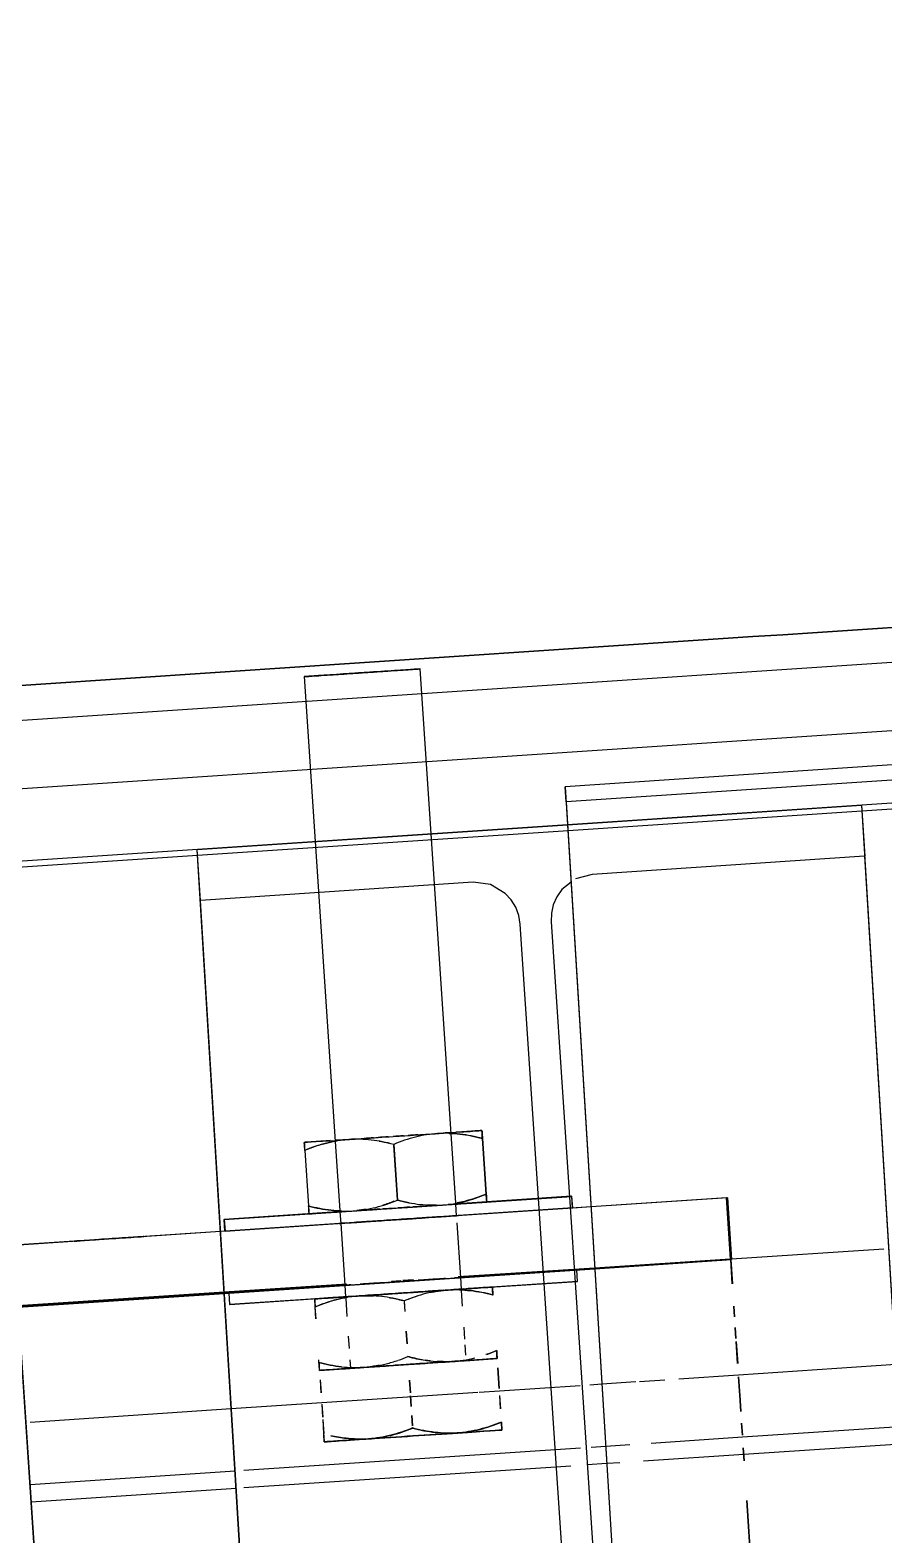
# Model space of a CAD drawing. Header units: metres. Extents: x -354 to -91, y 3 to 562.
# Drawn here: x -221.3628 to -221.1423, y 544.7544 to 545.1429 of the extents above; entities that cross this region are included whole.
import ezdxf

# ---------------------------------------------------------------- set-up
doc = ezdxf.new("R2010")
doc.units = ezdxf.units.M
doc.layers.add('A-GENM', color=7, linetype='Continuous', lineweight=25)

# ---------------------------------------------------------------- blocks, each defined once
blk = doc.blocks.new('T2DPAA-T2D-C3S-RW-M2D-100010_dwg-40802999-DRG-2873034 - CONSTRUCTION SEQUENCE STAGE A8')
at = {"color": 254, "lineweight": 25, "true_color": 0xd0d0d0}
for p, q in [((61.4747, -633.27744), (61.49169, -633.32766)), ((61.49241, -633.32977), (61.52035, -633.41233)), ((61.52124, -633.41497), (61.52245, -633.41855)), ((61.52245, -633.41855), (61.52446, -633.42447)), ((61.52623, -633.4297), (61.53381, -633.45211)), ((61.53381, -633.45211), (61.54683, -633.49058))]:
    blk.add_line(p, q, dxfattribs=at)
blk = doc.blocks.new('T2DPAA-T2D-PWC-RW-M2D-100010_RoadDesign_rvt-1-DRG-2873034 - CONSTRUCTION SEQUENCE STAGE A8')
at = {"color": 254, "lineweight": 25, "true_color": 0xd0d0d0, "rotation": 75.11694444444437}
blk.add_blockref('T2DPAA-T2D-C3S-RW-M2D-100010_dwg-40802999-DRG-2873034 - CONSTRUCTION SEQUENCE STAGE A8', (-1722.33704, 648.01046), dxfattribs=at)
blk = doc.blocks.new('T2D Feature Wall Adaptive V6 - 1_320 Slope-67395140-DRG-2873034 - CONSTRUCTION SEQUENCE STAGE A8')
at = {"layer": 'A-GENM', "color": 253, "true_color": 0xa3a3a3}
for p, q in [((-0.01054, 0.39566), (-0.01054, 0.44876)), ((0.01, 0.39555), (0.01, 0.44759)), ((-0.01054, 0.30905), (-0.01054, 0.39371)), ((0.01, 0.37214), (0.01, 0.39555)), ((0.01, 0.33173), (0.01, 0.37214)), ((0.01, 0.32614), (0.01, 0.33137)), ((0.01, 0.30527), (0.01, 0.32614)), ((-0.01054, 0.29971), (-0.01054, 0.30476)), ((-0.01054, 0.29631), (-0.01054, 0.29971)), ((0.01, 0.2996), (0.01, 0.30272)), ((0.01, 0.29086), (0.01, 0.2996)), ((-0.01055, 0.26425), (-0.01055, 0.29024)), ((0.01, 0.2833), (0.01, 0.28984)), ((0.01, 0.26425), (0.01, 0.27969)), ((-0.01055, 0.22366), (-0.01055, 0.26425)), ((0.01, 0.22355), (0.01, 0.26425))]:
    blk.add_line(p, q, dxfattribs=at)
blk = doc.blocks.new('Adaptive point Fascia Panel Bracket - Type T04-68494343-DRG-2873034 - CONSTRUCTION SEQUENCE STAGE A8')
at = {"layer": 'A-GENM', "color": 253, "true_color": 0xa3a3a3}
for p, q in [((-1094.4116, 544.93541), (-1094.41444, 544.978)), ((-1094.44437, 544.976), (-1094.44153, 544.93341)), ((-1094.40643, 544.85793), (-1094.4116, 544.93541)), ((-1094.44153, 544.93341), (-1094.43637, 544.85593)), ((-1094.40525, 544.84013), (-1094.40643, 544.85793)), ((-1094.39835, 544.85674), (-1094.3974, 544.84239)), ((-1094.39736, 544.84238), (-1094.39832, 544.85674)), ((-1094.44425, 544.85368), (-1094.44329, 544.83933)), ((-1094.44422, 544.85368), (-1094.44326, 544.83933)), ((-1094.43637, 544.85593), (-1094.43518, 544.83814)), ((-1094.42131, 544.85502), (-1094.42036, 544.84087)), ((-1094.42125, 544.85521), (-1094.42029, 544.84085)), ((-1094.46503, 544.8358), (-1094.37523, 544.84179)), ((-1094.37535, 544.84181), (-1094.4049, 544.83984)), ((-1094.37523, 544.84179), (-1094.37535, 544.84181)), ((-1094.37535, 544.84178), (-1094.37515, 544.83882)), ((-1094.37503, 544.8388), (-1094.37523, 544.84179)), ((-1094.3703, 544.83917), (-1094.33531, 544.8415)), ((-1094.33508, 544.84145), (-1094.3703, 544.8391)), ((-1094.33531, 544.8415), (-1094.33508, 544.84145)), ((-1094.33425, 544.82562), (-1094.33531, 544.84143)), ((-1094.33508, 544.84145), (-1094.33402, 544.82548)), ((-1094.3703, 544.8391), (-1094.46603, 544.83272)), ((-1094.43465, 544.83786), (-1094.46503, 544.83584)), ((-1094.37503, 544.8388), (-1094.46483, 544.83281)), ((-1094.43516, 544.83779), (-1094.43496, 544.8348)), ((-1094.42836, 544.83828), (-1094.43076, 544.83812)), ((-1094.42487, 544.83851), (-1094.42766, 544.83833)), ((-1094.42105, 544.83877), (-1094.42405, 544.83857)), ((-1094.41718, 544.83903), (-1094.42017, 544.83883)), ((-1094.41351, 544.83927), (-1094.4163, 544.83908)), ((-1094.4103, 544.83949), (-1094.41269, 544.83933)), ((-1094.40903, 544.83655), (-1094.409, 544.83654)), ((-1094.40502, 544.8368), (-1094.40522, 544.83979)), ((-1094.4049, 544.83686), (-1094.37504, 544.83885)), ((-1094.4049, 544.83684), (-1094.37515, 544.83882)), ((-1094.37515, 544.83882), (-1094.37503, 544.8388)), ((-1094.37504, 544.83885), (-1094.3703, 544.83917)), ((-1094.51937, 544.82923), (-1094.46604, 544.83278)), ((-1094.46603, 544.83272), (-1094.51937, 544.82916)), ((-1094.46515, 544.83583), (-1094.46503, 544.8358)), ((-1094.46515, 544.83583), (-1094.46495, 544.83284)), ((-1094.46503, 544.8358), (-1094.46483, 544.83281)), ((-1094.46483, 544.83281), (-1094.46495, 544.83284)), ((-1094.46484, 544.83286), (-1094.43445, 544.83489)), ((-1094.46484, 544.83284), (-1094.43445, 544.83487)), ((-1094.43496, 544.83479), (-1094.43389, 544.81884)), ((-1094.43095, 544.83508), (-1094.43099, 544.83509)), ((-1094.41998, 544.83585), (-1094.41718, 544.83604)), ((-1094.41997, 544.83583), (-1094.41718, 544.83602)), ((-1094.40396, 544.82083), (-1094.4049, 544.83498)), ((-1094.50381, 544.83023), (-1094.48585, 544.83143)), ((-1094.49481, 544.83082), (-1094.49484, 544.83083)), ((-1094.36933, 544.82328), (-1094.33422, 544.82562)), ((-1094.33433, 544.82556), (-1094.36932, 544.82323)), ((-1094.36932, 544.8232), (-1094.3344, 544.82552)), ((-1094.36932, 544.82313), (-1094.33402, 544.82548)), ((-1094.33402, 544.82548), (-1094.33425, 544.82553)), ((-1094.33424, 544.82557), (-1094.33422, 544.82562)), ((-1094.33381, 544.81918), (-1094.33423, 544.82547)), ((-1094.33421, 544.82547), (-1094.33379, 544.81918)), ((-1094.46505, 544.81675), (-1094.36932, 544.82313)), ((-1094.46377, 544.81685), (-1094.37397, 544.82283)), ((-1094.40465, 544.82092), (-1094.36933, 544.82328)), ((-1094.36932, 544.82323), (-1094.40465, 544.82087)), ((-1094.40465, 544.82084), (-1094.36932, 544.8232)), ((-1094.37409, 544.82286), (-1094.40465, 544.82082)), ((-1094.37397, 544.82283), (-1094.37409, 544.82286)), ((-1094.37408, 544.82281), (-1094.37389, 544.81986)), ((-1094.37377, 544.81984), (-1094.37397, 544.82282)), ((-1094.46506, 544.81689), (-1094.43339, 544.81901)), ((-1094.43338, 544.81896), (-1094.46506, 544.81684)), ((-1094.46506, 544.81681), (-1094.43338, 544.81892)), ((-1094.43338, 544.8189), (-1094.46377, 544.81688)), ((-1094.37377, 544.81984), (-1094.46357, 544.81385)), ((-1094.43389, 544.81883), (-1094.43369, 544.81584)), ((-1094.42992, 544.81912), (-1094.42989, 544.81912)), ((-1094.42181, 544.81978), (-1094.41938, 544.81994)), ((-1094.41938, 544.81989), (-1094.4218, 544.81973)), ((-1094.4218, 544.8197), (-1094.41938, 544.81986)), ((-1094.41938, 544.81984), (-1094.4218, 544.81968)), ((-1094.41892, 544.81997), (-1094.41615, 544.82016)), ((-1094.41613, 544.82011), (-1094.41891, 544.81992)), ((-1094.41891, 544.81989), (-1094.41612, 544.82008)), ((-1094.41612, 544.82005), (-1094.41891, 544.81987)), ((-1094.41484, 544.81713), (-1094.4116, 544.81735)), ((-1094.41123, 544.81737), (-1094.40845, 544.81756)), ((-1094.40793, 544.82058), (-1094.40797, 544.82059)), ((-1094.40428, 544.81784), (-1094.37389, 544.81986)), ((-1094.40376, 544.81784), (-1094.40396, 544.82082)), ((-1094.40347, 544.81341), (-1094.40374, 544.81752)), ((-1094.37389, 544.81986), (-1094.37377, 544.81984)), ((-1094.51832, 544.81334), (-1094.46506, 544.81689)), ((-1094.46506, 544.81684), (-1094.51831, 544.81329)), ((-1094.51831, 544.81326), (-1094.46506, 544.81681)), ((-1094.51831, 544.8132), (-1094.46505, 544.81675)), ((-1094.46389, 544.81687), (-1094.46377, 544.81685)), ((-1094.46388, 544.81683), (-1094.46369, 544.81388)), ((-1094.46357, 544.81385), (-1094.46377, 544.81683)), ((-1094.46369, 544.81388), (-1094.46357, 544.81385)), ((-1094.46357, 544.81388), (-1094.43319, 544.81591)), ((-1094.44135, 544.8102), (-1094.44156, 544.81327)), ((-1094.44132, 544.8102), (-1094.44152, 544.81327)), ((-1094.43367, 544.81552), (-1094.43335, 544.81075)), ((-1094.4293, 544.81617), (-1094.42652, 544.81636)), ((-1094.4262, 544.81638), (-1094.42296, 544.81659)), ((-1094.42258, 544.81662), (-1094.41911, 544.81685)), ((-1094.41871, 544.81688), (-1094.41524, 544.81711)), ((-1094.41861, 544.81461), (-1094.41844, 544.81204)), ((-1094.41856, 544.8148), (-1094.41837, 544.81205)), ((-1094.33325, 544.81071), (-1094.33343, 544.81343)), ((-1094.33341, 544.81343), (-1094.33323, 544.81072)), ((-1094.43302, 544.80568), (-1094.43281, 544.80251)), ((-1094.4181, 544.80698), (-1094.41789, 544.80371)), ((-1094.41804, 544.80699), (-1094.41782, 544.80372)), ((-1094.4029, 544.80492), (-1094.4031, 544.808)), ((-1094.33288, 544.80514), (-1094.33306, 544.8079)), ((-1094.33304, 544.8079), (-1094.33286, 544.80514)), ((-1094.40262, 544.8008), (-1094.4028, 544.80343)), ((-1094.33244, 544.79866), (-1094.33282, 544.80434)), ((-1094.3328, 544.80434), (-1094.33242, 544.79866)), ((-1094.4406, 544.79892), (-1094.44064, 544.79957)), ((-1094.44057, 544.79891), (-1094.44061, 544.79957)), ((-1094.44043, 544.79687), (-1094.41746, 544.79839)), ((-1094.43261, 544.79957), (-1094.43246, 544.7974)), ((-1094.42809, 544.7977), (-1094.43045, 544.79754)), ((-1094.425, 544.79791), (-1094.42807, 544.7977)), ((-1094.42139, 544.79815), (-1094.42496, 544.79791)), ((-1094.41753, 544.79841), (-1094.42135, 544.79815)), ((-1094.41746, 544.79839), (-1094.40491, 544.79923)), ((-1094.41364, 544.79866), (-1094.41746, 544.79841)), ((-1094.41003, 544.7989), (-1094.41361, 544.79867)), ((-1094.40693, 544.79911), (-1094.41, 544.79891)), ((-1094.40284, 544.79937), (-1094.39453, 544.79992)), ((-1094.39457, 544.79993), (-1094.40201, 544.79944)), ((-1094.39453, 544.79992), (-1094.39457, 544.79993)), ((-1094.44046, 544.79687), (-1094.44043, 544.79687)), ((-1094.43246, 544.79741), (-1094.44043, 544.79687)), ((-1094.4403, 544.79445), (-1094.44008, 544.79108)), ((-1094.44027, 544.79445), (-1094.44004, 544.79108)), ((-1094.41726, 544.79431), (-1094.41704, 544.79105)), ((-1094.41719, 544.79432), (-1094.41697, 544.79105)), ((-1094.39441, 544.79755), (-1094.39405, 544.79219)), ((-1094.39402, 544.79219), (-1094.39437, 544.79756)), ((-1094.33181, 544.78918), (-1094.33221, 544.79517)), ((-1094.33219, 544.79517), (-1094.33179, 544.78918)), ((-1094.41699, 544.79033), (-1094.41681, 544.78756)), ((-1094.41693, 544.79034), (-1094.41674, 544.78757)), ((-1094.39393, 544.79035), (-1094.3937, 544.78693)), ((-1094.39367, 544.78693), (-1094.39389, 544.79036)), ((-1094.43988, 544.78816), (-1094.43966, 544.78478)), ((-1094.43985, 544.78815), (-1094.43962, 544.78478)), ((-1094.33161, 544.78621), (-1094.33181, 544.78909)), ((-1094.33179, 544.7891), (-1094.33159, 544.78621)), ((-1094.43962, 544.7842), (-1094.43938, 544.78059)), ((-1094.43959, 544.7842), (-1094.43934, 544.78059)), ((-1094.41665, 544.78523), (-1094.41647, 544.78253)), ((-1094.41659, 544.78524), (-1094.41641, 544.78254)), ((-1094.33121, 544.78016), (-1094.33142, 544.78328)), ((-1094.3314, 544.78328), (-1094.33119, 544.78016)), ((-1094.33077, 544.77351), (-1094.33099, 544.77688)), ((-1094.33097, 544.77688), (-1094.33075, 544.77351)), ((-1094.32327, 544.66107), (-1094.33009, 544.76329)), ((-1094.33007, 544.76329), (-1094.32325, 544.66107))]:
    blk.add_line(p, q, dxfattribs=at)
for centre, major_axis, start_param, end_param in [((-1094.4294, 544.977), (0.01497, 0.001), 2.095685, 2.355132), ((-1094.4294, 544.977), (0.01497, 0.001), 3.928281, 4.190081), ((-1094.4294, 544.977), (0.01497, 0.001), 1.833886, 2.093212), ((-1094.4294, 544.977), (0.01497, 0.001), 4.190081, 4.45188), ((-1094.4294, 544.977), (0.01497, 0.001), 1.572087, 1.831316), ((-1094.4294, 544.977), (0.01497, 0.001), 4.45188, 4.713679), ((-1094.4294, 544.977), (0.01497, 0.001), 4.713679, 4.975479), ((-1094.4294, 544.977), (0.01497, 0.001), 1.310287, 1.569427), ((-1094.4294, 544.977), (0.01497, 0.001), 4.975479, 5.237278), ((-1094.4294, 544.977), (0.01497, 0.001), 1.048488, 1.307532), ((-1094.4294, 544.977), (0.01497, 0.001), 0.786689, 1.045612), ((-1094.4294, 544.977), (0.01497, 0.001), 5.237278, 5.499078), ((-1094.4294, 544.977), (0.01497, 0.001), 5.499078, 5.760877), ((-1094.4294, 544.977), (0.01497, 0.001), 0.26309, 0.783631), ((-1094.4294, 544.977), (0.01497, 0.001), 5.760877, 6.022676), ((-1094.4294, 544.977), (0.01497, 0.001), 0.00129, 0.26309), ((-1094.4294, 544.977), (0.01497, 0.001), 6.022676, 6.283185), ((-1094.4294, 544.977), (0.01497, 0.001), 3.142883, 3.404682), ((-1094.4294, 544.977), (0.01497, 0.001), 2.881084, 3.141593), ((-1094.4294, 544.977), (0.01497, 0.001), 2.619284, 2.881084), ((-1094.4294, 544.977), (0.01497, 0.001), 3.404682, 3.666482), ((-1094.4294, 544.977), (0.01497, 0.001), 2.357485, 2.617115), ((-1094.4294, 544.977), (0.01497, 0.001), 3.666482, 3.928281), ((-1094.42142, 544.85727), (0.02295, 0.00153), 3.142883, 4.190081), ((-1094.42142, 544.85727), (0.02295, 0.00153), 2.357485, 2.619284), ((-1094.42142, 544.85727), (0.01497, 0.001), 2.619284, 3.141593), ((-1094.42142, 544.85727), (0.01497, 0.001), 3.142883, 3.404682), ((-1094.42142, 544.85727), (0.01497, 0.001), 3.404682, 3.666482), ((-1094.42142, 544.85727), (0.01497, 0.001), 3.666482, 3.928281), ((-1094.42142, 544.85727), (0.02295, 0.00153), 4.190081, 4.713679), ((-1094.42142, 544.85727), (0.01497, 0.001), 3.928281, 4.975479), ((-1094.42142, 544.85727), (0.01497, 0.001), 1.917577, 2.093258), ((-1094.42142, 544.85727), (0.02295, 0.00153), 1.626239, 1.740727), ((-1094.42142, 544.85727), (0.01497, 0.001), 1.655812, 1.831364), ((-1094.42142, 544.85727), (0.02295, 0.00153), 1.455521, 1.569931), ((-1094.42142, 544.85727), (0.01497, 0.001), 1.394044, 1.569477), ((-1094.42142, 544.85727), (0.02295, 0.00153), 4.713679, 4.975479), ((-1094.42142, 544.85727), (0.01497, 0.001), 4.975479, 5.237278), ((-1094.42142, 544.85727), (0.01497, 0.001), 1.132277, 1.307583), ((-1094.42142, 544.85727), (0.02295, 0.00153), 4.975479, 5.237278), ((-1094.42142, 544.85727), (0.01497, 0.001), 5.237278, 5.499078), ((-1094.42142, 544.85727), (0.01497, 0.001), 5.499078, 6.022676), ((-1094.42142, 544.85727), (0.02295, 0.00153), 5.237278, 6.283819), ((-1094.42142, 544.85727), (0.01497, 0.001), 0.26309, 0.524889), ((-1094.42142, 544.85727), (0.01497, 0.001), 0.00129, 0.26309), ((-1094.42142, 544.85727), (0.01497, 0.001), 6.022676, 6.283185), ((-1094.42142, 544.85727), (0.02295, 0.00153), 0.00129, 0.786689), ((-1094.42142, 544.85727), (0.02295, 0.00153), 2.619284, 3.140959), ((-1094.42019, 544.83881), (0.02295, 0.00153), 3.142883, 3.404682), ((-1094.42019, 544.83881), (0.02295, 0.00153), 2.881084, 3.142226), ((-1094.42019, 544.83881), (0.02295, 0.00153), 2.619284, 2.881084), ((-1094.42019, 544.83881), (0.02295, 0.00153), 3.404682, 3.666482), ((-1094.42019, 544.83881), (0.02295, 0.00153), 2.357485, 2.619284), ((-1094.42019, 544.83881), (0.02295, 0.00153), 3.666482, 3.928281), ((-1094.42019, 544.83881), (0.02295, 0.00153), 3.928281, 4.190081), ((-1094.42019, 544.83881), (0.01547, 0.00103), 2.881084, 3.141593), ((-1094.42019, 544.83881), (0.01547, 0.00103), 3.142883, 3.404682), ((-1094.42019, 544.83881), (0.01497, 0.001), 2.619284, 3.141593), ((-1094.42019, 544.83881), (0.01497, 0.001), 3.142883, 3.404682), ((-1094.42019, 544.83881), (0.01547, 0.00103), 2.619284, 2.881084), ((-1094.42019, 544.83881), (0.01547, 0.00103), 3.404682, 3.666482), ((-1094.42019, 544.83881), (0.01497, 0.001), 3.404682, 3.666482), ((-1094.42019, 544.83881), (0.01547, 0.00103), 3.666482, 3.928281), ((-1094.42019, 544.83881), (0.01497, 0.001), 3.666482, 3.928281), ((-1094.42019, 544.83881), (0.02295, 0.00153), 4.190081, 4.45188), ((-1094.42019, 544.83881), (0.01547, 0.00103), 3.928281, 4.190081), ((-1094.42019, 544.83881), (0.02295, 0.00153), 1.938032, 2.051639), ((-1094.42019, 544.83881), (0.01547, 0.00103), 2.129945, 2.326351), ((-1094.42019, 544.83881), (0.01497, 0.001), 3.928281, 4.190081), ((-1094.42019, 544.83881), (0.01497, 0.001), 2.152222, 2.355176), ((-1094.42019, 544.83881), (0.01547, 0.00103), 4.190081, 4.45188), ((-1094.42019, 544.83881), (0.01547, 0.00103), 1.879554, 2.07578), ((-1094.42019, 544.83881), (0.01497, 0.001), 4.190081, 4.45188), ((-1094.42019, 544.83881), (0.01497, 0.001), 1.890491, 2.093258), ((-1094.42019, 544.83881), (0.02295, 0.00153), 4.45188, 4.713679), ((-1094.42019, 544.83881), (0.01547, 0.00103), 4.45188, 4.713679), ((-1094.42019, 544.83881), (0.02295, 0.00153), 1.608587, 1.740727), ((-1094.42019, 544.83881), (0.01497, 0.001), 4.45188, 4.713679), ((-1094.42019, 544.83881), (0.01547, 0.00103), 1.626876, 1.822958), ((-1094.42019, 544.83881), (0.01497, 0.001), 1.628746, 1.831364), ((-1094.42019, 544.83881), (0.01547, 0.00103), 4.713679, 4.975479), ((-1094.42019, 544.83881), (0.01497, 0.001), 4.713679, 4.975479), ((-1094.42019, 544.83881), (0.01547, 0.00103), 1.37357, 1.569519), ((-1094.42019, 544.83881), (0.01497, 0.001), 1.366996, 1.569477), ((-1094.42019, 544.83881), (0.02295, 0.00153), 1.437881, 1.569931), ((-1094.42019, 544.83881), (0.02295, 0.00153), 4.713679, 4.975479), ((-1094.42019, 544.83881), (0.01497, 0.001), 4.975479, 5.237278), ((-1094.42019, 544.83881), (0.01497, 0.001), 1.105248, 1.307583), ((-1094.42019, 544.83881), (0.01547, 0.00103), 1.120877, 1.310287), ((-1094.42019, 544.83881), (0.01547, 0.00103), 4.975479, 5.237278), ((-1094.42019, 544.83881), (0.02295, 0.00153), 4.975479, 5.237278), ((-1094.42019, 544.83881), (0.01497, 0.001), 5.237278, 5.499078), ((-1094.42019, 544.83881), (0.01497, 0.001), 0.843513, 1.045666), ((-1094.42019, 544.83881), (0.02295, 0.00153), 1.121904, 1.235165), ((-1094.42019, 544.83881), (0.01547, 0.00103), 5.237278, 5.499078), ((-1094.42019, 544.83881), (0.01497, 0.001), 5.499078, 5.760877), ((-1094.42001, 544.83582), (0.01098, 0.00073), 0.00129, 0.26309), ((-1094.42019, 544.83881), (0.01547, 0.00103), 5.499078, 5.760877), ((-1094.41999, 544.83582), (0.01547, 0.00103), 5.499078, 5.760877), ((-1094.42019, 544.83881), (0.02295, 0.00153), 5.237278, 5.44612), ((-1094.42019, 544.83881), (0.01497, 0.001), 0.00129, 0.524889), ((-1094.42019, 544.83881), (0.01497, 0.001), 5.760877, 6.022676), ((-1094.42019, 544.83881), (0.01547, 0.00103), 0.26309, 0.524889), ((-1094.42019, 544.83881), (0.01547, 0.00103), 5.760877, 6.283185), ((-1094.41999, 544.83582), (0.01547, 0.00103), 0.26309, 0.524889), ((-1094.41999, 544.83582), (0.01547, 0.00103), 5.760877, 6.022676), ((-1094.42019, 544.83881), (0.01497, 0.001), 6.022676, 6.283185), ((-1094.42019, 544.83881), (0.01547, 0.00103), 0.00129, 0.26309), ((-1094.41999, 544.83582), (0.01547, 0.00103), 0.00129, 0.26309), ((-1094.41999, 544.83582), (0.01547, 0.00103), 6.022676, 6.283185), ((-1094.42019, 544.83881), (0.02295, 0.00153), 0.786689, 0.837191), ((-1094.42019, 544.83881), (0.02295, 0.00153), 5.44612, 5.499078), ((-1094.42019, 544.83881), (0.02295, 0.00153), 0.524889, 0.786689), ((-1094.42019, 544.83881), (0.02295, 0.00153), 5.499078, 5.760877), ((-1094.42019, 544.83881), (0.02295, 0.00153), 0.26309, 0.524889), ((-1094.42019, 544.83881), (0.02295, 0.00153), 5.760877, 6.022676), ((-1094.42019, 544.83881), (0.02295, 0.00153), 0.00129, 0.26309), ((-1094.42019, 544.83881), (0.02295, 0.00153), 6.022676, 6.282552), ((-1094.41999, 544.83582), (0.01547, 0.00103), 3.142883, 3.404682), ((-1094.41999, 544.83582), (0.01547, 0.00103), 2.881084, 3.141593), ((-1094.41999, 544.83582), (0.01547, 0.00103), 2.619284, 2.881084), ((-1094.41999, 544.83582), (0.01547, 0.00103), 3.404682, 3.666482), ((-1094.41999, 544.83582), (0.01547, 0.00103), 3.666482, 3.928281), ((-1094.42001, 544.83582), (0.01098, 0.00073), 2.881084, 3.141593), ((-1094.41997, 544.83581), (0.01098, 0.00073), 3.142883, 4.45188), ((-1094.41999, 544.83582), (0.01547, 0.00103), 3.928281, 4.190081), ((-1094.42001, 544.83582), (0.01098, 0.00073), 2.619284, 2.881084), ((-1094.41999, 544.83582), (0.01547, 0.00103), 2.12569, 2.326351), ((-1094.42001, 544.83582), (0.01098, 0.00073), 2.357485, 2.619284), ((-1094.42001, 544.83582), (0.01098, 0.00073), 2.095685, 2.357485), ((-1094.41999, 544.83582), (0.01547, 0.00103), 4.190081, 4.45188), ((-1094.41999, 544.83582), (0.01547, 0.00103), 1.875304, 2.07578), ((-1094.41999, 544.83582), (0.01547, 0.00103), 4.45188, 4.975479), ((-1094.41999, 544.83582), (0.01547, 0.00103), 1.622629, 1.822958), ((-1094.41997, 544.83581), (0.01098, 0.00073), 4.45188, 4.713679), ((-1094.41999, 544.83582), (0.01547, 0.00103), 1.369325, 1.569519), ((-1094.42001, 544.83582), (0.01098, 0.00073), 1.310287, 1.567341), ((-1094.41997, 544.83581), (0.01098, 0.00073), 4.713679, 4.975479), ((-1094.41997, 544.83581), (0.01098, 0.00073), 4.975479, 5.237278), ((-1094.41999, 544.83582), (0.01547, 0.00103), 1.116635, 1.310287), ((-1094.41999, 544.83582), (0.01547, 0.00103), 4.975479, 5.237278), ((-1094.42001, 544.83582), (0.01098, 0.00073), 0.786689, 1.048488), ((-1094.41997, 544.83581), (0.01098, 0.00073), 5.237278, 6.283185), ((-1094.42001, 544.83582), (0.01098, 0.00073), 0.524889, 0.786689), ((-1094.41999, 544.83582), (0.01547, 0.00103), 5.237278, 5.499078), ((-1094.42001, 544.83582), (0.01098, 0.00073), 0.26309, 0.524889), ((-1094.49483, 544.83083), (0.00898, 0.0006), 1.572087, 3.142883), ((-1094.49483, 544.83083), (0.00898, 0.0006), 3.142883, 4.713679), ((-1094.49483, 544.83083), (0.00898, 0.0006), 0.00129, 1.572087), ((-1094.49483, 544.83083), (0.00898, 0.0006), 4.713679, 6.284476), ((-1094.41893, 544.81985), (0.01547, 0.00103), 2.881084, 3.141593), ((-1094.41893, 544.81985), (0.01547, 0.00103), 3.142883, 3.404682), ((-1094.41893, 544.81985), (0.01547, 0.00103), 2.619284, 2.881084), ((-1094.41893, 544.81985), (0.01547, 0.00103), 3.404682, 3.928281), ((-1094.41895, 544.81986), (0.01098, 0.00073), 2.095685, 3.141593), ((-1094.41891, 544.81985), (0.01098, 0.00073), 3.142883, 3.404682), ((-1094.41893, 544.81985), (0.01547, 0.00103), 3.928281, 4.45188), ((-1094.41893, 544.81985), (0.01547, 0.00103), 2.102999, 2.326351), ((-1094.41891, 544.81985), (0.01098, 0.00073), 3.404682, 3.666482), ((-1094.41891, 544.81985), (0.01098, 0.00073), 3.666482, 3.928281), ((-1094.41891, 544.81985), (0.01098, 0.00073), 3.928281, 4.190081), ((-1094.41893, 544.81985), (0.01547, 0.00103), 1.852633, 2.07578), ((-1094.41891, 544.81985), (0.01098, 0.00073), 4.190081, 4.45188), ((-1094.41893, 544.81985), (0.01547, 0.00103), 4.45188, 5.237278), ((-1094.41893, 544.81985), (0.01547, 0.00103), 1.599975, 1.822958), ((-1094.41895, 544.81986), (0.01098, 0.00073), 1.610263, 1.833886), ((-1094.41891, 544.81985), (0.01098, 0.00073), 4.45188, 4.713679), ((-1094.41893, 544.81985), (0.01547, 0.00103), 1.346686, 1.569519), ((-1094.41895, 544.81986), (0.01098, 0.00073), 1.310287, 1.567341), ((-1094.41891, 544.81985), (0.01098, 0.00073), 4.713679, 4.975479), ((-1094.41873, 544.81686), (0.02295, 0.00153), 4.713679, 4.975479), ((-1094.41891, 544.81985), (0.01098, 0.00073), 4.975479, 5.237278), ((-1094.41893, 544.81985), (0.01547, 0.00103), 1.094013, 1.310287), ((-1094.41873, 544.81686), (0.01497, 0.001), 4.975479, 5.237278), ((-1094.41873, 544.81686), (0.01497, 0.001), 1.073106, 1.307583), ((-1094.41873, 544.81686), (0.01547, 0.00103), 1.089771, 1.310287), ((-1094.41873, 544.81686), (0.01547, 0.00103), 4.975479, 5.237278), ((-1094.41895, 544.81986), (0.01098, 0.00073), 0.00129, 1.048488), ((-1094.41891, 544.81985), (0.01098, 0.00073), 5.237278, 5.499078), ((-1094.41873, 544.81686), (0.02295, 0.00153), 4.975479, 5.237278), ((-1094.41873, 544.81686), (0.01497, 0.001), 5.237278, 5.499078), ((-1094.41873, 544.81686), (0.01497, 0.001), 0.8114, 1.045666), ((-1094.41893, 544.81985), (0.01547, 0.00103), 0.843608, 1.048488), ((-1094.41893, 544.81985), (0.01547, 0.00103), 5.237278, 6.283185), ((-1094.41873, 544.81686), (0.02295, 0.00153), 1.103911, 1.235165), ((-1094.41891, 544.81985), (0.01098, 0.00073), 5.499078, 5.760877), ((-1094.41873, 544.81686), (0.01547, 0.00103), 0.839371, 1.048488), ((-1094.41873, 544.81686), (0.01547, 0.00103), 5.237278, 5.499078), ((-1094.41891, 544.81985), (0.01098, 0.00073), 5.760877, 6.022676), ((-1094.41891, 544.81985), (0.01098, 0.00073), 6.022676, 6.283185), ((-1094.41873, 544.81686), (0.01497, 0.001), 5.499078, 5.760877), ((-1094.41873, 544.81686), (0.01547, 0.00103), 5.499078, 5.760877), ((-1094.41873, 544.81686), (0.02295, 0.00153), 5.237278, 5.499078), ((-1094.41873, 544.81686), (0.01497, 0.001), 0.00129, 0.524889), ((-1094.41873, 544.81686), (0.01497, 0.001), 5.760877, 6.022676), ((-1094.41893, 544.81985), (0.01547, 0.00103), 0.416613, 0.524889), ((-1094.41873, 544.81686), (0.01547, 0.00103), 0.26309, 0.524889), ((-1094.41873, 544.81686), (0.01547, 0.00103), 5.760877, 6.022676), ((-1094.41893, 544.81985), (0.01547, 0.00103), 0.26309, 0.416613), ((-1094.41873, 544.81686), (0.01497, 0.001), 6.022676, 6.283185), ((-1094.41893, 544.81985), (0.01547, 0.00103), 0.00129, 0.26309), ((-1094.41873, 544.81686), (0.01547, 0.00103), 0.00129, 0.26309), ((-1094.41873, 544.81686), (0.01547, 0.00103), 6.022676, 6.283185), ((-1094.41873, 544.81686), (0.02295, 0.00153), 0.524889, 0.786689), ((-1094.41873, 544.81686), (0.02295, 0.00153), 5.499078, 5.760877), ((-1094.41873, 544.81686), (0.02295, 0.00153), 0.26309, 0.524889), ((-1094.41873, 544.81686), (0.02295, 0.00153), 5.760877, 6.022676), ((-1094.41873, 544.81686), (0.02295, 0.00153), 0.00129, 0.26309), ((-1094.41873, 544.81686), (0.02295, 0.00153), 6.022676, 6.283819), ((-1094.41873, 544.81686), (0.02295, 0.00153), 2.881084, 3.140959), ((-1094.41873, 544.81686), (0.02295, 0.00153), 3.142883, 3.404682), ((-1094.41873, 544.81686), (0.02295, 0.00153), 2.619284, 2.881084), ((-1094.41873, 544.81686), (0.02295, 0.00153), 3.404682, 3.666482), ((-1094.41873, 544.81686), (0.02295, 0.00153), 2.357485, 2.619284), ((-1094.41873, 544.81686), (0.02295, 0.00153), 3.666482, 3.928281), ((-1094.41873, 544.81686), (0.02295, 0.00153), 3.928281, 4.190081), ((-1094.41873, 544.81686), (0.01547, 0.00103), 3.142883, 3.666482), ((-1094.41873, 544.81686), (0.01547, 0.00103), 2.881084, 3.141593), ((-1094.41873, 544.81686), (0.01497, 0.001), 2.619284, 3.141593), ((-1094.41873, 544.81686), (0.01497, 0.001), 3.142883, 3.404682), ((-1094.41873, 544.81686), (0.01547, 0.00103), 2.619284, 2.881084), ((-1094.41873, 544.81686), (0.01497, 0.001), 3.404682, 3.666482), ((-1094.41873, 544.81686), (0.01547, 0.00103), 3.666482, 3.928281), ((-1094.41873, 544.81686), (0.01497, 0.001), 3.666482, 3.928281), ((-1094.41873, 544.81686), (0.02295, 0.00153), 4.190081, 4.45188), ((-1094.41873, 544.81686), (0.01547, 0.00103), 3.928281, 4.190081), ((-1094.41873, 544.81686), (0.02295, 0.00153), 1.919985, 2.051639), ((-1094.41873, 544.81686), (0.01547, 0.00103), 2.098745, 2.326351), ((-1094.41873, 544.81686), (0.01497, 0.001), 3.928281, 4.190081), ((-1094.41873, 544.81686), (0.01497, 0.001), 2.119982, 2.355176), ((-1094.41873, 544.81686), (0.01547, 0.00103), 4.190081, 4.45188), ((-1094.41873, 544.81686), (0.01547, 0.00103), 1.848383, 2.07578), ((-1094.41873, 544.81686), (0.01497, 0.001), 1.85828, 2.093258), ((-1094.41873, 544.81686), (0.01497, 0.001), 4.190081, 4.45188), ((-1094.41873, 544.81686), (0.02295, 0.00153), 4.45188, 4.713679), ((-1094.41873, 544.81686), (0.01547, 0.00103), 4.45188, 4.713679), ((-1094.41873, 544.81686), (0.02295, 0.00153), 1.587595, 1.740727), ((-1094.41873, 544.81686), (0.01547, 0.00103), 1.595727, 1.822958), ((-1094.41873, 544.81686), (0.01497, 0.001), 4.45188, 4.713679), ((-1094.41873, 544.81686), (0.01497, 0.001), 1.596558, 1.831364), ((-1094.41873, 544.81686), (0.01547, 0.00103), 4.713679, 4.975479), ((-1094.41873, 544.81686), (0.01497, 0.001), 4.713679, 4.975479), ((-1094.41873, 544.81686), (0.01547, 0.00103), 1.342442, 1.569519), ((-1094.41873, 544.81686), (0.02295, 0.00153), 1.416903, 1.569931), ((-1094.41873, 544.81686), (0.01497, 0.001), 1.33483, 1.569477), ((-1094.4175, 544.7984), (0.01497, 0.001), 3.142883, 4.713679), ((-1094.4175, 544.7984), (0.01497, 0.001), 3.142883, 4.713679), ((-1094.4175, 544.7984), (0.01497, 0.001), 2.357485, 2.617115), ((-1094.4175, 544.7984), (0.01497, 0.001), 2.357485, 2.617115), ((-1094.4175, 544.7984), (0.02295, 0.00153), 4.190081, 4.713679), ((-1094.4175, 544.7984), (0.02295, 0.00153), 1.906372, 2.051603), ((-1094.4175, 544.7984), (0.01497, 0.001), 2.095685, 2.355132), ((-1094.4175, 544.7984), (0.01497, 0.001), 2.095685, 2.355132), ((-1094.4175, 544.7984), (0.01497, 0.001), 1.833886, 2.093212), ((-1094.4175, 544.7984), (0.01497, 0.001), 1.833886, 2.093212), ((-1094.4175, 544.7984), (0.02295, 0.00153), 1.572087, 1.740687), ((-1094.4175, 544.7984), (0.01497, 0.001), 1.572087, 1.831316), ((-1094.4175, 544.7984), (0.01497, 0.001), 1.572087, 1.831316), ((-1094.4175, 544.7984), (0.02295, 0.00153), 4.713885, 5.237278), ((-1094.4175, 544.7984), (0.01497, 0.001), 4.714704, 5.499078), ((-1094.4175, 544.7984), (0.01497, 0.001), 4.714704, 5.499078), ((-1094.4175, 544.7984), (0.02295, 0.00153), 1.400885, 1.569222), ((-1094.4175, 544.7984), (0.01497, 0.001), 1.310287, 1.568403), ((-1094.4175, 544.7984), (0.01497, 0.001), 1.310287, 1.568403), ((-1094.4175, 544.7984), (0.01497, 0.001), 1.048488, 1.307532), ((-1094.4175, 544.7984), (0.01497, 0.001), 1.048488, 1.307532), ((-1094.4175, 544.7984), (0.01497, 0.001), 0.786689, 1.045612), ((-1094.4175, 544.7984), (0.01497, 0.001), 0.786689, 1.045612), ((-1094.4175, 544.7984), (0.02295, 0.00153), 1.090052, 1.235125), ((-1094.4175, 544.7984), (0.01497, 0.001), 0.564152, 0.786689), ((-1094.4175, 544.7984), (0.01497, 0.001), 0.564152, 0.786689), ((-1094.4175, 544.7984), (0.01497, 0.001), 5.499078, 5.760877), ((-1094.4175, 544.7984), (0.01497, 0.001), 5.499078, 5.760877), ((-1094.4175, 544.7984), (0.02295, 0.00153), 0.985425, 1.048488), ((-1094.4175, 544.7984), (0.02295, 0.00153), 5.237278, 5.297587), ((-1094.4175, 544.7984), (0.01497, 0.001), 0.524889, 0.564152), ((-1094.4175, 544.7984), (0.01497, 0.001), 0.524889, 0.564152), ((-1094.4175, 544.7984), (0.01497, 0.001), 0.26309, 0.524889), ((-1094.4175, 544.7984), (0.01497, 0.001), 0.26309, 0.524889), ((-1094.4175, 544.7984), (0.01497, 0.001), 5.760877, 6.022676), ((-1094.4175, 544.7984), (0.01497, 0.001), 5.760877, 6.022676), ((-1094.4175, 544.7984), (0.01497, 0.001), 0.00129, 0.26309), ((-1094.4175, 544.7984), (0.01497, 0.001), 0.00129, 0.26309), ((-1094.4175, 544.7984), (0.01497, 0.001), 6.022676, 6.283185), ((-1094.4175, 544.7984), (0.01497, 0.001), 6.022676, 6.283185), ((-1094.4175, 544.7984), (0.02295, 0.00153), 0.00129, 0.786689), ((-1094.4175, 544.7984), (0.02295, 0.00153), 5.499078, 6.282552), ((-1094.4175, 544.7984), (0.02295, 0.00153), 3.142883, 4.190081), ((-1094.4175, 544.7984), (0.02295, 0.00153), 2.357485, 3.142226), ((-1094.4175, 544.7984), (0.01497, 0.001), 2.881084, 3.141593), ((-1094.4175, 544.7984), (0.01497, 0.001), 2.881084, 3.141593), ((-1094.4175, 544.7984), (0.01497, 0.001), 2.619284, 2.881084), ((-1094.4175, 544.7984), (0.01497, 0.001), 2.619284, 2.881084), ((-1094.41627, 544.77994), (0.02295, 0.00153), 3.142883, 3.666482), ((-1094.41627, 544.77994), (0.02295, 0.00153), 2.881084, 3.142226), ((-1094.41627, 544.77994), (0.02295, 0.00153), 2.095685, 2.881084), ((-1094.41627, 544.77994), (0.02295, 0.00153), 3.666482, 4.190081), ((-1094.41627, 544.77994), (0.02295, 0.00153), 1.052482, 2.095685), ((-1094.41627, 544.77994), (0.02295, 0.00153), 4.190081, 5.237278), ((-1094.41627, 544.77994), (0.02295, 0.00153), 1.048488, 1.052482), ((-1094.41627, 544.77994), (0.02295, 0.00153), 0.00129, 1.048488), ((-1094.41627, 544.77994), (0.02295, 0.00153), 5.237278, 6.282552)]:
    blk.add_ellipse(centre, major_axis=major_axis, ratio=0.000366, start_param=start_param, end_param=end_param, dxfattribs=at)
for points in [[(-1094.43864, 544.85558), (-1094.43773, 544.85581), (-1094.43681, 544.856), (-1094.43588, 544.85615)], [(-1094.43287, 544.8565), (-1094.4348, 544.85635), (-1094.43671, 544.85604), (-1094.4386, 544.85557)], [(-1094.42707, 544.85634), (-1094.429, 544.85655), (-1094.43094, 544.8566), (-1094.43287, 544.8565)], [(-1094.42125, 544.85521), (-1094.42319, 544.85575), (-1094.42513, 544.85612), (-1094.42707, 544.85634)], [(-1094.42502, 544.85605), (-1094.42419, 544.85591), (-1094.42336, 544.85574), (-1094.42253, 544.85554)], [(-1094.40992, 544.85803), (-1094.41185, 544.85788), (-1094.41566, 544.85726), (-1094.4194, 544.856), (-1094.42125, 544.85521)], [(-1094.39832, 544.85674), (-1094.40026, 544.85728), (-1094.40413, 544.85803), (-1094.40799, 544.85813), (-1094.40992, 544.85803)], [(-1094.40694, 544.85807), (-1094.40602, 544.85804), (-1094.4051, 544.85798), (-1094.40417, 544.85788)], [(-1094.40417, 544.85788), (-1094.40223, 544.85766), (-1094.4003, 544.85729), (-1094.39835, 544.85675)], [(-1094.39847, 544.8588), (-1094.39847, 544.85878), (-1094.39845, 544.85859), (-1094.39843, 544.85825)], [(-1094.39845, 544.85825), (-1094.39847, 544.8586), (-1094.39847, 544.85878), (-1094.39847, 544.8588)], [(-1094.39835, 544.85675), (-1094.3984, 544.85741), (-1094.39843, 544.85791), (-1094.39845, 544.85825)], [(-1094.39843, 544.85825), (-1094.3984, 544.85791), (-1094.39837, 544.85741), (-1094.39832, 544.85674)], [(-1094.44422, 544.85368), (-1094.44426, 544.85435), (-1094.44434, 544.85535), (-1094.44437, 544.85572), (-1094.44437, 544.85574)], [(-1094.44437, 544.85574), (-1094.44437, 544.85572), (-1094.44436, 544.85554), (-1094.44434, 544.85519)], [(-1094.44434, 544.85519), (-1094.44432, 544.85485), (-1094.44429, 544.85435), (-1094.44425, 544.85369)], [(-1094.44425, 544.85369), (-1094.4424, 544.85448), (-1094.44053, 544.85511), (-1094.43864, 544.85558)], [(-1094.4386, 544.85557), (-1094.44049, 544.8551), (-1094.44236, 544.85447), (-1094.44422, 544.85368)], [(-1094.43164, 544.83804), (-1094.42971, 544.83819), (-1094.42589, 544.83881), (-1094.42215, 544.84006), (-1094.42029, 544.84085)], [(-1094.4212, 544.84052), (-1094.42217, 544.84014), (-1094.42313, 544.8398), (-1094.4241, 544.8395)], [(-1094.41729, 544.84015), (-1094.41831, 544.84035), (-1094.41934, 544.84058), (-1094.42036, 544.84087)], [(-1094.42029, 544.84085), (-1094.41835, 544.84032), (-1094.41642, 544.83994), (-1094.41448, 544.83973)], [(-1094.40869, 544.83957), (-1094.40677, 544.83972), (-1094.40295, 544.84034), (-1094.39921, 544.8416), (-1094.39736, 544.84238)], [(-1094.40301, 544.84051), (-1094.40364, 544.84035), (-1094.40426, 544.84022), (-1094.40489, 544.8401)], [(-1094.3974, 544.84239), (-1094.39925, 544.84161), (-1094.40112, 544.84098), (-1094.40301, 544.84051)], [(-1094.39729, 544.84089), (-1094.39731, 544.84123), (-1094.39735, 544.84173), (-1094.3974, 544.84239)], [(-1094.39736, 544.84238), (-1094.39732, 544.84172), (-1094.39729, 544.84122), (-1094.39727, 544.84088)], [(-1094.39724, 544.84034), (-1094.39725, 544.84036), (-1094.39726, 544.84054), (-1094.39729, 544.84089)], [(-1094.39727, 544.84088), (-1094.39725, 544.84054), (-1094.39724, 544.84036), (-1094.39724, 544.84034)], [(-1094.44329, 544.83933), (-1094.44325, 544.83867), (-1094.44321, 544.83817), (-1094.44319, 544.83783)], [(-1094.43749, 544.83821), (-1094.43942, 544.83842), (-1094.44136, 544.8388), (-1094.44329, 544.83933)], [(-1094.44326, 544.83933), (-1094.44132, 544.83879), (-1094.43744, 544.83804), (-1094.43357, 544.83793), (-1094.43164, 544.83804)], [(-1094.44317, 544.83782), (-1094.44319, 544.83816), (-1094.44322, 544.83866), (-1094.44326, 544.83933)], [(-1094.44319, 544.83783), (-1094.44316, 544.83748), (-1094.44315, 544.8373), (-1094.44314, 544.83728)], [(-1094.44314, 544.83728), (-1094.44314, 544.8373), (-1094.44315, 544.83748), (-1094.44317, 544.83782)], [(-1094.43466, 544.83801), (-1094.4356, 544.83804), (-1094.43654, 544.83811), (-1094.43749, 544.83821)], [(-1094.42837, 544.83847), (-1094.42917, 544.83833), (-1094.42996, 544.83822), (-1094.43076, 544.83814)], [(-1094.41448, 544.83973), (-1094.41255, 544.83952), (-1094.41062, 544.83946), (-1094.40869, 544.83957)], [(-1094.41031, 544.83953), (-1094.41111, 544.83952), (-1094.41191, 544.83954), (-1094.41272, 544.83959)], [(-1094.40723, 544.81762), (-1094.40915, 544.81747), (-1094.41297, 544.81685), (-1094.41671, 544.81559), (-1094.41856, 544.8148)], [(-1094.41119, 544.8171), (-1094.41028, 544.81728), (-1094.40937, 544.81741), (-1094.40845, 544.81752)], [(-1094.39563, 544.81633), (-1094.39756, 544.81687), (-1094.40144, 544.81762), (-1094.4053, 544.81772), (-1094.40723, 544.81762)], [(-1094.40426, 544.81766), (-1094.40333, 544.81763), (-1094.40241, 544.81757), (-1094.40148, 544.81747)], [(-1094.40148, 544.81747), (-1094.39954, 544.81725), (-1094.3976, 544.81688), (-1094.39566, 544.81634)], [(-1094.39578, 544.81839), (-1094.39577, 544.81836), (-1094.39576, 544.81818), (-1094.39573, 544.81784)], [(-1094.39575, 544.81784), (-1094.39577, 544.81818), (-1094.39578, 544.81837), (-1094.39578, 544.81839)], [(-1094.39566, 544.81634), (-1094.3957, 544.817), (-1094.39573, 544.8175), (-1094.39575, 544.81784)], [(-1094.39573, 544.81784), (-1094.39571, 544.8175), (-1094.39567, 544.817), (-1094.39563, 544.81633)], [(-1094.44163, 544.81478), (-1094.44166, 544.81512), (-1094.44167, 544.81531), (-1094.44168, 544.81533)], [(-1094.44168, 544.81533), (-1094.44168, 544.81531), (-1094.44167, 544.81513), (-1094.44165, 544.81478)], [(-1094.44165, 544.81478), (-1094.44163, 544.81444), (-1094.4416, 544.81394), (-1094.44156, 544.81328)], [(-1094.44152, 544.81327), (-1094.44157, 544.81394), (-1094.44161, 544.81444), (-1094.44163, 544.81478)], [(-1094.44156, 544.81328), (-1094.43971, 544.81407), (-1094.43784, 544.8147), (-1094.43595, 544.81517)], [(-1094.43591, 544.81516), (-1094.4378, 544.81469), (-1094.43967, 544.81406), (-1094.44152, 544.81327)], [(-1094.43595, 544.81517), (-1094.43503, 544.8154), (-1094.43411, 544.81559), (-1094.43319, 544.81574)], [(-1094.43018, 544.81609), (-1094.43211, 544.81594), (-1094.43402, 544.81563), (-1094.43591, 544.81516)], [(-1094.41856, 544.8148), (-1094.4205, 544.81534), (-1094.42438, 544.81609), (-1094.42825, 544.81619), (-1094.43018, 544.81609)], [(-1094.42929, 544.81614), (-1094.42836, 544.81616), (-1094.42742, 544.81615), (-1094.42649, 544.8161)], [(-1094.42232, 544.81564), (-1094.42119, 544.81545), (-1094.42007, 544.8152), (-1094.41894, 544.8149)], [(-1094.41822, 544.81499), (-1094.4172, 544.8154), (-1094.41618, 544.81578), (-1094.41515, 544.8161)], [(-1094.3947, 544.80198), (-1094.39561, 544.8016), (-1094.39652, 544.80125), (-1094.39744, 544.80094)], [(-1094.39719, 544.801), (-1094.39635, 544.80129), (-1094.39551, 544.80162), (-1094.39467, 544.80197)], [(-1094.39455, 544.79993), (-1094.39455, 544.79995), (-1094.39458, 544.80032), (-1094.39466, 544.80132), (-1094.3947, 544.80198)], [(-1094.39467, 544.80197), (-1094.39463, 544.80131), (-1094.39457, 544.80031), (-1094.39455, 544.79995), (-1094.39455, 544.79993)], [(-1094.43479, 544.7978), (-1094.43673, 544.79801), (-1094.43866, 544.79839), (-1094.4406, 544.79892)], [(-1094.4406, 544.79892), (-1094.44055, 544.79826), (-1094.44052, 544.79776), (-1094.44049, 544.79742)], [(-1094.44047, 544.79741), (-1094.44049, 544.79775), (-1094.44052, 544.79825), (-1094.44057, 544.79891)], [(-1094.44057, 544.79891), (-1094.43862, 544.79838), (-1094.43669, 544.79801), (-1094.43475, 544.79779)], [(-1094.43475, 544.79779), (-1094.43281, 544.79758), (-1094.43088, 544.79752), (-1094.42895, 544.79763)], [(-1094.42501, 544.79818), (-1094.42602, 544.79799), (-1094.42704, 544.79783), (-1094.42807, 544.79773)], [(-1094.42003, 544.7995), (-1094.41921, 544.79979), (-1094.41841, 544.8001), (-1094.4176, 544.80044)], [(-1094.41394, 544.79963), (-1094.41518, 544.79984), (-1094.41643, 544.80011), (-1094.41767, 544.80046)], [(-1094.4176, 544.80044), (-1094.4161, 544.80003), (-1094.41461, 544.79971), (-1094.41312, 544.79949)], [(-1094.41312, 544.79949), (-1094.41267, 544.79942), (-1094.41223, 544.79937), (-1094.41179, 544.79932)], [(-1094.41185, 544.79933), (-1094.41227, 544.79938), (-1094.41269, 544.79943), (-1094.41311, 544.79949)], [(-1094.41179, 544.79932), (-1094.40986, 544.7991), (-1094.40793, 544.79905), (-1094.406, 544.79916)], [(-1094.40695, 544.79913), (-1094.40797, 544.7991), (-1094.409, 544.79912), (-1094.41002, 544.79918)], [(-1094.40489, 544.79928), (-1094.40528, 544.79924), (-1094.40566, 544.7992), (-1094.40605, 544.79917)], [(-1094.406, 544.79916), (-1094.40563, 544.79919), (-1094.40526, 544.79922), (-1094.40489, 544.79926)], [(-1094.40332, 544.79947), (-1094.4023, 544.79963), (-1094.40129, 544.79984), (-1094.40028, 544.80009)], [(-1094.44049, 544.79742), (-1094.44047, 544.79707), (-1094.44045, 544.79689), (-1094.44045, 544.79687)], [(-1094.44045, 544.79687), (-1094.44045, 544.79689), (-1094.44045, 544.79707), (-1094.44047, 544.79741)], [(-1094.40477, 544.7807), (-1094.40284, 544.78085), (-1094.39903, 544.78147), (-1094.39529, 544.78273), (-1094.39344, 544.78352)], [(-1094.39347, 544.78352), (-1094.39533, 544.78274), (-1094.3972, 544.78211), (-1094.39909, 544.78164)], [(-1094.39336, 544.78202), (-1094.39339, 544.78236), (-1094.39343, 544.78286), (-1094.39347, 544.78352)], [(-1094.39344, 544.78352), (-1094.3934, 544.78286), (-1094.39337, 544.78235), (-1094.39335, 544.78201)], [(-1094.43937, 544.78046), (-1094.43932, 544.7798), (-1094.43929, 544.7793), (-1094.43926, 544.77896)], [(-1094.43924, 544.77895), (-1094.43926, 544.77929), (-1094.43929, 544.7798), (-1094.43934, 544.78046)], [(-1094.43926, 544.77896), (-1094.43924, 544.77862), (-1094.43922, 544.77843), (-1094.43922, 544.77841)], [(-1094.43922, 544.77841), (-1094.43921, 544.77843), (-1094.43922, 544.77861), (-1094.43924, 544.77895)], [(-1094.43356, 544.77934), (-1094.43489, 544.77949), (-1094.43621, 544.77971), (-1094.43754, 544.78001)], [(-1094.42777, 544.77918), (-1094.4297, 544.77907), (-1094.43163, 544.77913), (-1094.43356, 544.77934)], [(-1094.42205, 544.78011), (-1094.42394, 544.77964), (-1094.42584, 544.77933), (-1094.42777, 544.77918)], [(-1094.42772, 544.77917), (-1094.42579, 544.77932), (-1094.42197, 544.77994), (-1094.41822, 544.78119), (-1094.41637, 544.78198)], [(-1094.41644, 544.782), (-1094.41829, 544.78121), (-1094.42016, 544.78058), (-1094.42205, 544.78011)], [(-1094.40482, 544.78071), (-1094.40675, 544.7806), (-1094.41062, 544.78071), (-1094.4145, 544.78146), (-1094.41644, 544.782)], [(-1094.41062, 544.78087), (-1094.41256, 544.78109), (-1094.4145, 544.78146), (-1094.41644, 544.782)], [(-1094.41637, 544.78198), (-1094.41443, 544.78145), (-1094.41056, 544.7807), (-1094.4067, 544.78059), (-1094.40477, 544.7807)], [(-1094.40482, 544.78071), (-1094.40675, 544.7806), (-1094.40868, 544.78066), (-1094.41062, 544.78087)], [(-1094.39909, 544.78164), (-1094.40098, 544.78117), (-1094.40289, 544.78086), (-1094.40482, 544.78071)], [(-1094.39332, 544.78147), (-1094.39332, 544.78149), (-1094.39334, 544.78167), (-1094.39336, 544.78202)], [(-1094.39335, 544.78201), (-1094.39333, 544.78167), (-1094.39332, 544.78149), (-1094.39332, 544.78147)]]:
    blk.add_open_spline(points, degree=3, dxfattribs=at)
for points, knots in [([(-1094.42895, 544.79763), (-1094.42702, 544.79778), (-1094.42408, 544.79826), (-1094.42118, 544.79911), (-1094.42017, 544.79946)], [0, 0, 0, 0, 0.5, 0.7701244, 0.7701244, 0.7701244, 0.7701244]), ([(-1094.43754, 544.78001), (-1094.4362, 544.7797), (-1094.43292, 544.77915), (-1094.42965, 544.77906), (-1094.42772, 544.77917)], [0.1541588, 0.1541588, 0.1541588, 0.1541588, 0.5, 1, 1, 1, 1])]:
    blk.add_open_spline(points, degree=3, knots=knots, dxfattribs=at)
blk = doc.blocks.new('StitchPour_RS36B_01 - StitchPour_RS36B_01-61148557-DRG-2873034 - CONSTRUCTION SEQUENCE STAGE A8')
at = {"layer": 'A-GENM', "color": 253, "true_color": 0xa3a3a3}
blk.add_open_spline([(145.76582, -2.1887), (145.71366, -2.0346), (145.6615, -1.8805), (145.60933, -1.7264)], degree=3, dxfattribs=at)
blk.add_open_spline([(145.60933, -1.7264), (145.76806, -2.19528), (146.03147, -2.97348), (146.29484, -3.75173), (146.39951, -4.06105)], degree=3, knots=[-1, -1, -1, -1, -0.925, -0.8755292, -0.8755292, -0.8755292, -0.8755292], dxfattribs=at)
blk = doc.blocks.new('Barrier-Precast-MPB-03-B - Typical-64000325-DRG-2873034 - CONSTRUCTION SEQUENCE STAGE A8')
at = {"layer": 'A-GENM', "color": 253, "true_color": 0xa3a3a3}
for p, q in [((-0.22663, 1.73548), (-0.22669, 4.18635)), ((-0.20903, 1.73431), (-0.20909, 4.18634))]:
    blk.add_line(p, q, dxfattribs=at)
blk = doc.blocks.new('SCR_SE_1 - SCR_SE_1-66993702-DRG-2873034 - CONSTRUCTION SEQUENCE STAGE A8')
at = {"layer": 'A-GENM', "color": 253, "true_color": 0xa3a3a3}
for p, q in [((0, 0.00397), (1.18004, 0.00396)), ((1.18004, 0.00001), (1.18004, 0.00396)), ((1.18004, 0.00396), (1.18198, -0.35698)), ((0.00002, 0.00001), (1.18004, 0.00001)), ((1.18004, 0.00001), (1.18196, -0.35698))]:
    blk.add_line(p, q, dxfattribs=at)
blk = doc.blocks.new('PLATE ph - PLATE ph-V53-DRG-2873034 - CONSTRUCTION SEQUENCE STAGE A8')
at = {"layer": 'A-GENM', "color": 253, "true_color": 0xa3a3a3}
for p, q in [((-1094.24657, 544.94642), (-1094.37634, 544.93776)), ((-1094.22794, 544.66714), (-1094.24657, 544.94642)), ((-1094.24642, 544.94493), (-1094.24657, 544.94642)), ((-1094.30036, 544.94133), (-1094.24647, 544.94492)), ((-1094.24642, 544.94493), (-1094.2279, 544.66714)), ((-1094.37634, 544.93776), (-1094.52595, 544.92778)), ((-1094.37625, 544.93627), (-1094.30036, 544.94133)), ((-1094.47198, 544.92988), (-1094.37625, 544.93627)), ((-1094.5258, 544.92629), (-1094.47198, 544.92988)), ((-1094.52595, 544.92778), (-1094.50732, 544.6485)), ((-1094.52595, 544.92778), (-1094.5258, 544.92629)), ((-1094.50728, 544.6485), (-1094.5258, 544.92629)), ((-1094.28336, 544.66344), (-1094.22794, 544.66714)), ((-1094.2278, 544.66565), (-1094.28327, 544.66195)), ((-1094.22794, 544.66714), (-1094.2278, 544.66565)), ((-1094.35922, 544.65838), (-1094.28336, 544.66344)), ((-1094.28327, 544.66195), (-1094.35913, 544.65689)), ((-1094.45498, 544.65199), (-1094.36472, 544.65801)), ((-1094.36364, 544.65809), (-1094.35922, 544.65838)), ((-1094.36463, 544.65652), (-1094.45488, 544.6505)), ((-1094.35913, 544.65689), (-1094.36374, 544.65658)), ((-1094.50732, 544.6485), (-1094.45498, 544.65199)), ((-1094.45488, 544.6505), (-1094.50718, 544.64701)), ((-1094.50718, 544.64701), (-1094.50732, 544.6485))]:
    blk.add_line(p, q, dxfattribs=at)
blk = doc.blocks.new('POST_2420_1C_360UB - 1C-68560598-DRG-2873034 - CONSTRUCTION SEQUENCE STAGE A8')
at = {"layer": 'A-GENM', "color": 253, "true_color": 0xa3a3a3}
for p, q in [((-1094.37634, 544.93776), (-1094.30045, 544.94282)), ((-1094.30045, 544.94282), (-1094.29957, 544.92965)), ((-1094.30045, 544.94282), (-1094.27888, 544.59027)), ((-1094.47207, 544.93137), (-1094.37634, 544.93776)), ((-1094.47119, 544.9182), (-1094.47207, 544.93137)), ((-1094.45037, 544.57671), (-1094.47207, 544.93137)), ((-1094.29964, 544.92965), (-1094.37001, 544.92495)), ((-1094.27881, 544.59027), (-1094.29957, 544.92965)), ((-1094.40075, 544.9229), (-1094.47119, 544.9182)), ((-1094.3963, 544.9223), (-1094.40075, 544.9229)), ((-1094.39244, 544.92002), (-1094.3963, 544.9223)), ((-1094.37543, 544.92291), (-1094.37786, 544.921)), ((-1094.37001, 544.92495), (-1094.37434, 544.92377)), ((-1094.4503, 544.57672), (-1094.47119, 544.9182)), ((-1094.39091, 544.91836), (-1094.39244, 544.92002)), ((-1094.38975, 544.91645), (-1094.39091, 544.91836)), ((-1094.37916, 544.91914), (-1094.38006, 544.91709)), ((-1094.37786, 544.921), (-1094.37916, 544.91914)), ((-1094.38897, 544.91435), (-1094.38975, 544.91645)), ((-1094.3886, 544.91212), (-1094.38897, 544.91435)), ((-1094.38055, 544.91491), (-1094.38062, 544.91271)), ((-1094.38006, 544.91709), (-1094.38055, 544.91491)), ((-1094.37295, 544.6775), (-1094.3886, 544.91212)), ((-1094.38062, 544.91271), (-1094.38062, 544.91265)), ((-1094.38062, 544.91265), (-1094.36497, 544.67803))]:
    blk.add_line(p, q, dxfattribs=at)
blk = doc.blocks.new('T2DPAA-T2D-C3S-RS-M3D-100334_rvt-1-DRG-2873034 - CONSTRUCTION SEQUENCE STAGE A8')
at = {"layer": 'A-GENM', "color": 253, "true_color": 0xa3a3a3}
for p, q in [((-1094.33403, 544.82561), (-1094.36933, 544.8233)), ((-1094.33403, 544.82561), (-1094.36933, 544.8233)), ((-1094.29466, 544.82819), (-1094.33403, 544.82561)), ((-1094.29466, 544.82819), (-1094.33403, 544.82561)), ((-1094.36933, 544.8233), (-1094.40466, 544.82099)), ((-1094.36933, 544.8233), (-1094.40466, 544.82099)), ((-1094.43339, 544.8191), (-1094.46507, 544.81703)), ((-1094.43339, 544.8191), (-1094.46507, 544.81703)), ((-1094.41939, 544.82002), (-1094.42181, 544.81986)), ((-1094.41939, 544.82002), (-1094.42181, 544.81986)), ((-1094.41617, 544.82023), (-1094.41892, 544.82005)), ((-1094.41617, 544.82023), (-1094.41892, 544.82005)), ((-1094.46507, 544.81703), (-1094.51833, 544.81354)), ((-1094.46507, 544.81703), (-1094.51833, 544.81354))]:
    blk.add_line(p, q, dxfattribs=at)
at = {"layer": 'A-GENM', "color": 9, "true_color": 0xbebebe}
blk.add_open_spline([(-1093.86932, 545.01695), (-1093.90919, 545.01429), (-1094.27834, 544.98967), (-1094.64746, 544.96504), (-1094.97669, 544.94306)], degree=3, knots=[0.94394495, 0.94394495, 0.94394495, 0.94394495, 0.95, 1, 1, 1, 1], dxfattribs=at)
at = {"layer": 'A-GENM', "color": 253, "true_color": 0xa3a3a3}
blk.add_open_spline([(-1094.97669, 544.94306), (-1094.64746, 544.96504), (-1094.31821, 544.98701), (-1093.98894, 545.00897)], degree=3, dxfattribs=at)
at = {"layer": 'A-GENM', "color": 253, "lineweight": 25, "true_color": 0xa3a3a3}
for name, p, rotation in [('StitchPour_RS36B_01 - StitchPour_RS36B_01-61148557-DRG-2873034 - CONSTRUCTION SEQUENCE STAGE A8', (-1134.0578, 404.8616), 75.11694444444437), ('Barrier-Precast-MPB-03-B - Typical-64000325-DRG-2873034 - CONSTRUCTION SEQUENCE STAGE A8', (-1090.81415, 545.4211), 93.81425934633265), ('T2D Feature Wall Adaptive V6 - 1_320 Slope-67395140-DRG-2873034 - CONSTRUCTION SEQUENCE STAGE A8', (-1094.06789, 544.80324), 93.81410983216645)]:
    blk.add_blockref(name, p, dxfattribs=dict(at, rotation=rotation))
at = {"layer": 'A-GENM', "color": 253, "lineweight": 25, "true_color": 0xa3a3a3, "extrusion": (0, 0, -1), "rotation": 356.1843056642884}
blk.add_blockref('SCR_SE_1 - SCR_SE_1-66993702-DRG-2873034 - CONSTRUCTION SEQUENCE STAGE A8', (1093.19926, 545.02215), dxfattribs=at)
at = {"layer": 'A-GENM', "color": 253, "lineweight": 25, "true_color": 0xa3a3a3}
for name in ['Adaptive point Fascia Panel Bracket - Type T04-68494343-DRG-2873034 - CONSTRUCTION SEQUENCE STAGE A8', 'PLATE ph - PLATE ph-V53-DRG-2873034 - CONSTRUCTION SEQUENCE STAGE A8', 'POST_2420_1C_360UB - 1C-68560598-DRG-2873034 - CONSTRUCTION SEQUENCE STAGE A8']:
    blk.add_blockref(name, (0, 0), dxfattribs=at)

msp = doc.modelspace()

# ---------------------------------------------------------------- block references
at = {"lineweight": 5}
for name in ['T2DPAA-T2D-C3S-RS-M3D-100334_rvt-1-DRG-2873034 - CONSTRUCTION SEQUENCE STAGE A8', 'T2DPAA-T2D-PWC-RW-M2D-100010_RoadDesign_rvt-1-DRG-2873034 - CONSTRUCTION SEQUENCE STAGE A8']:
    msp.add_blockref(name, (873.15239, 0), dxfattribs=at)

doc.saveas('drawing.dxf')
